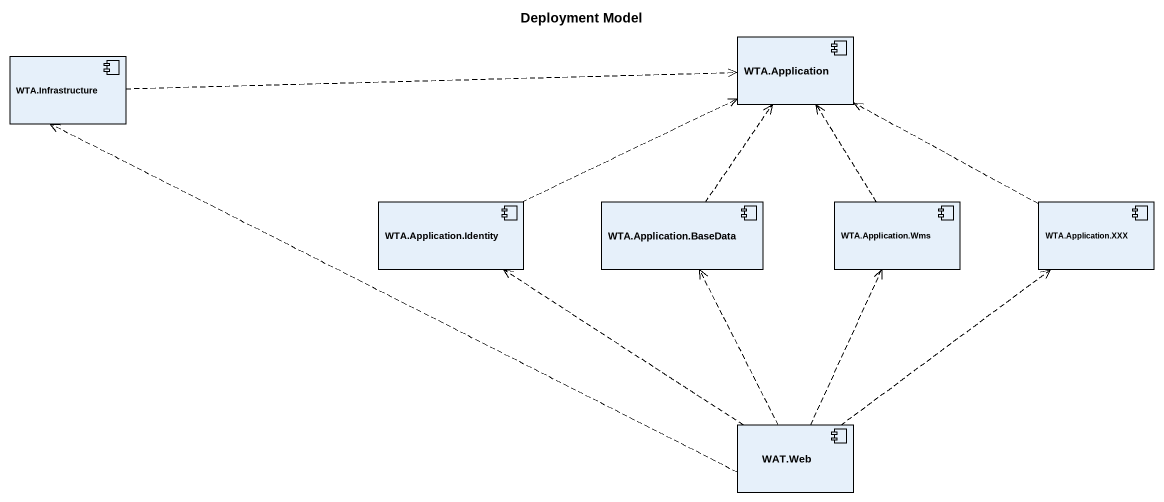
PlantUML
@startuml
title Deployment Model
component "WTA.Application" as WTA_Application
component "WTA.Infrastructure" as WTA_Infrastructure
component "WTA.Application.Identity" as WTA_Application_Identity
component "WTA.Application.BaseData" as WTA_Application_BaseData
component "WTA.Application.Wms" as WTA_Application_Wms
component "WTA.Application.XXX" as WTA_Application_XXX
component "WAT.Web" as WAT_Web
WTA_Infrastructure .right.> WTA_Application
WTA_Application_Identity .right.> WTA_Application
WTA_Application_BaseData .up.> WTA_Application
WTA_Application_Wms .up.> WTA_Application
WTA_Application_XXX .left.> WTA_Application
WAT_Web .left.> WTA_Infrastructure
WAT_Web .up.> WTA_Application_Identity
WAT_Web .up.> WTA_Application_BaseData
WAT_Web .up.> WTA_Application_Wms
WAT_Web .up.> WTA_Application_XXX
@enduml
